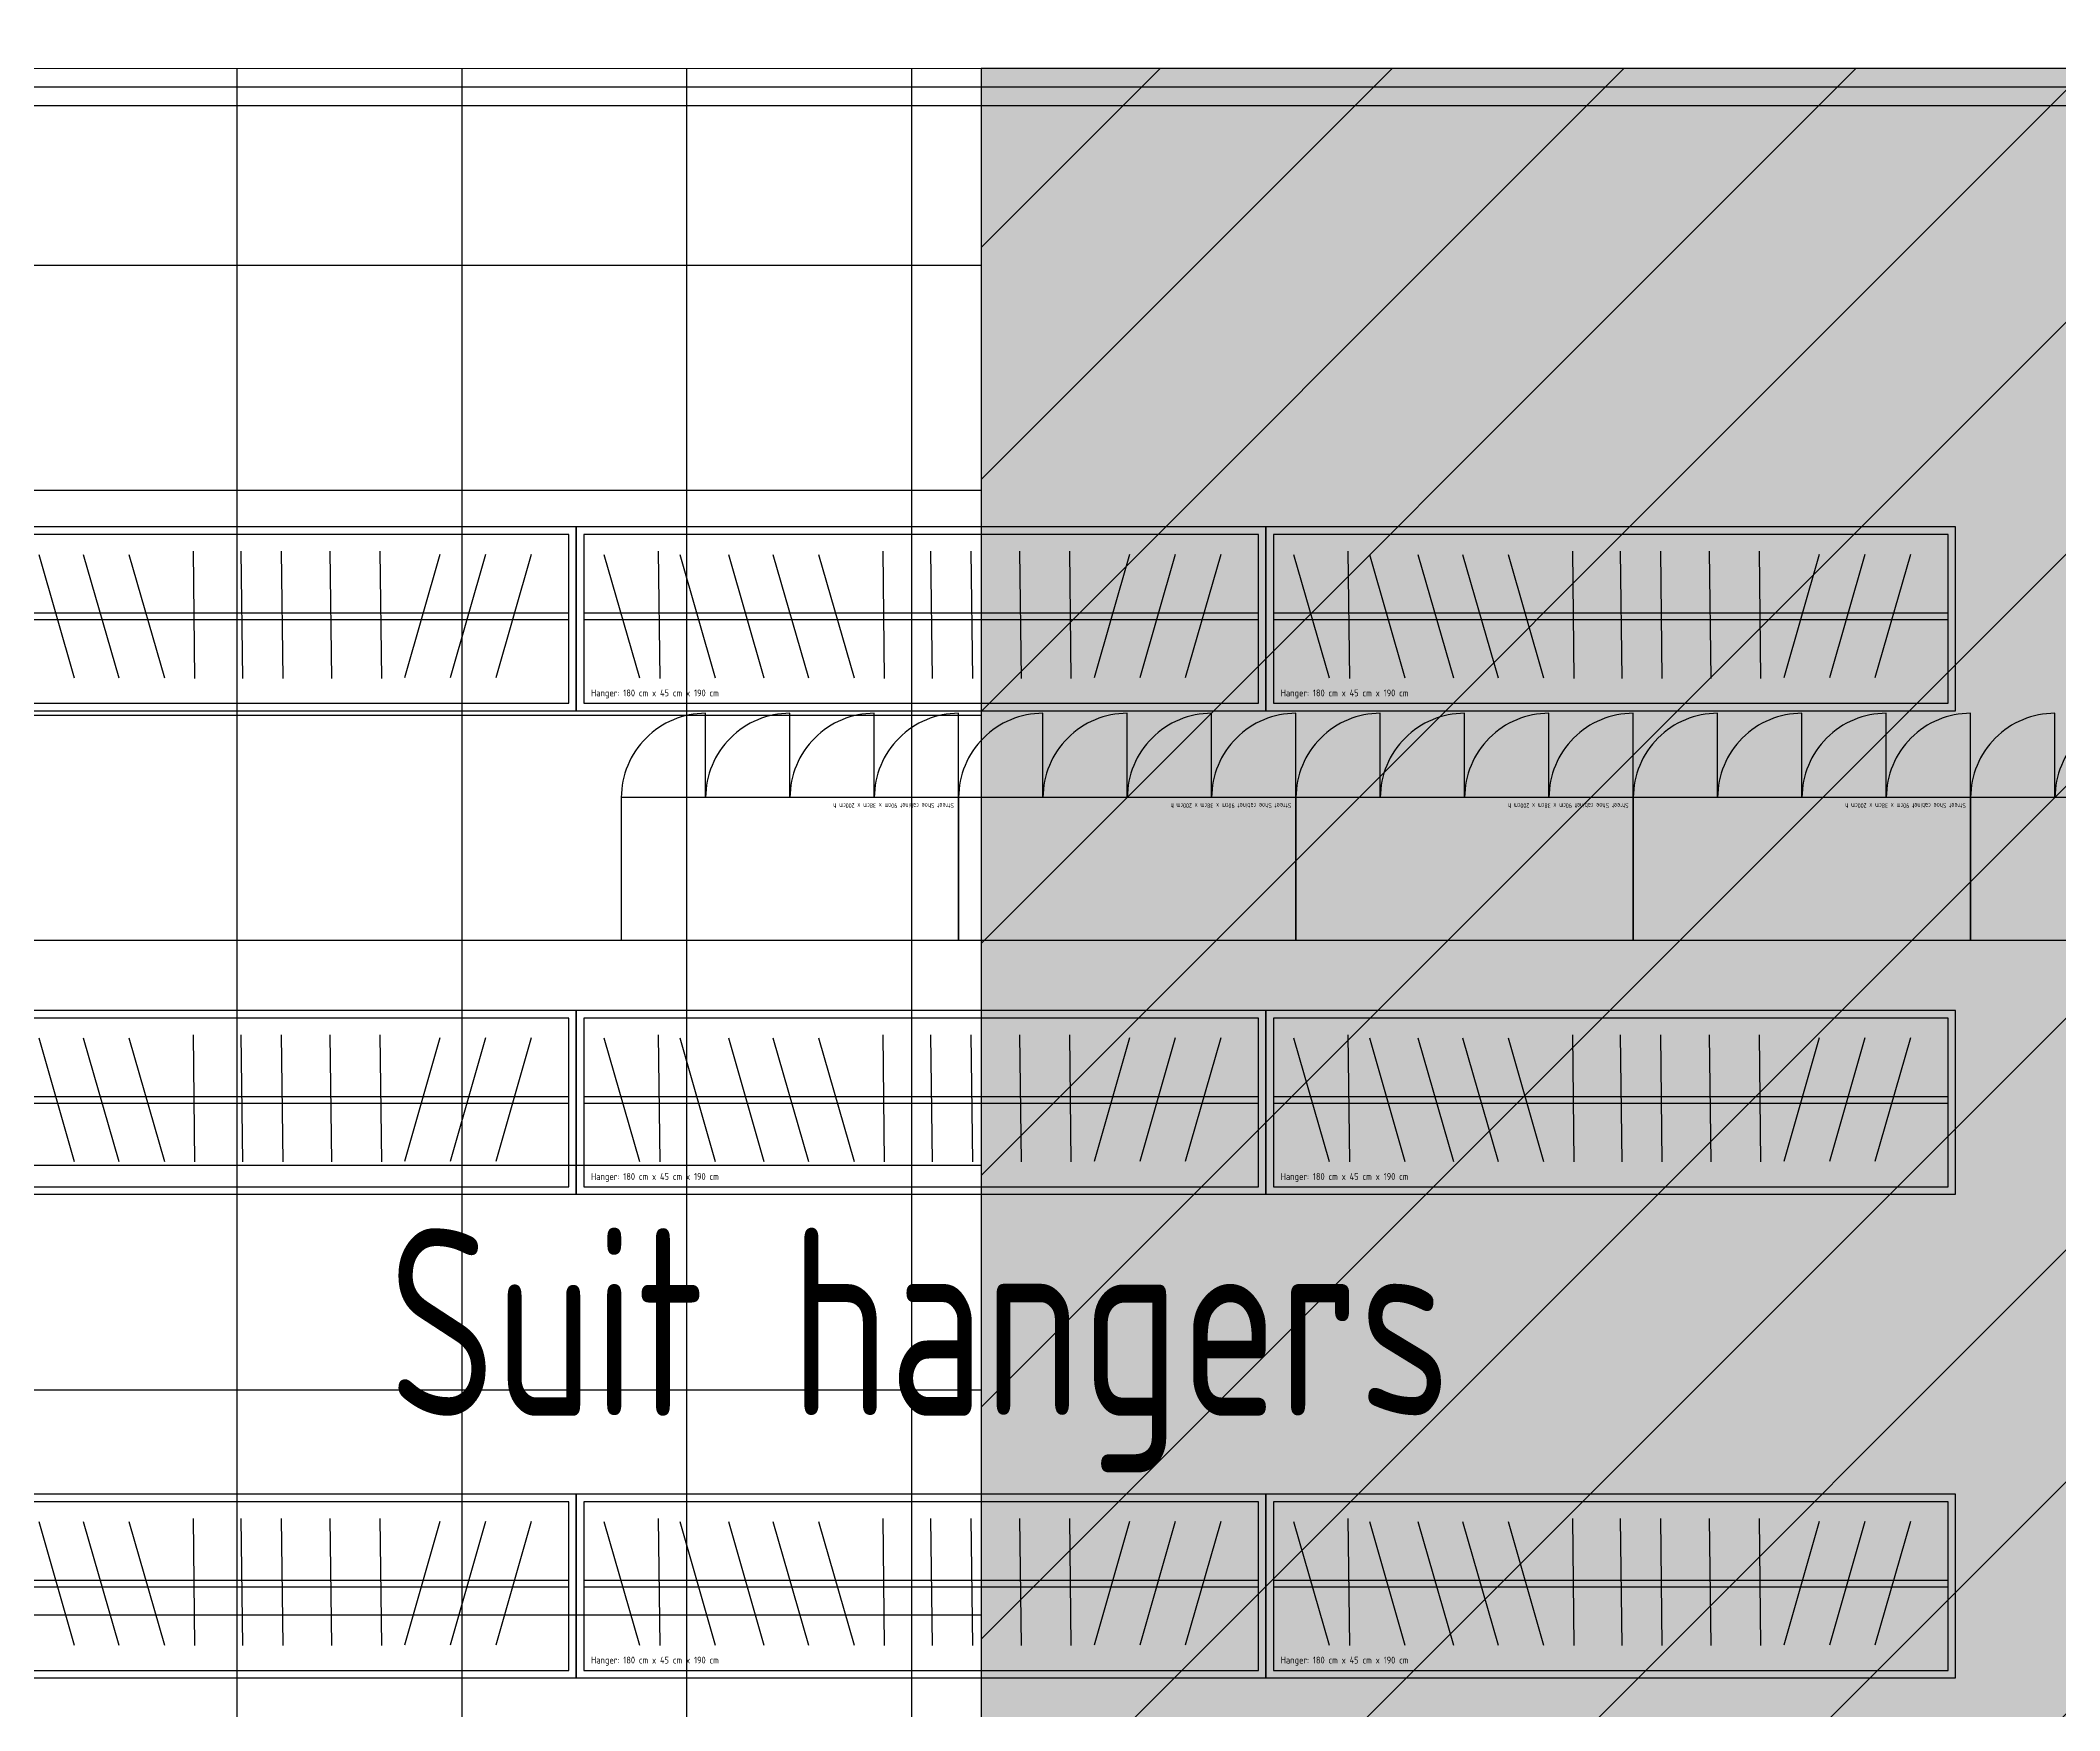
# Model space of a CAD drawing. Extents: x -32000 to 290600, y -96057 to 131250.
# Drawn here: x 252675 to 258062, y 8745 to 13200 of the extents above; entities that cross this region are included whole.
import ezdxf
from ezdxf.enums import TextEntityAlignment as Align

# ---------------------------------------------------------------- set-up
doc = ezdxf.new("R2010")
doc.units = 0
for name, color, linetype in [('H12PL3$0$A-WALL-IN', 252, 'Continuous'), ('XFDP30$0$A-C1-PVC', 9, 'XFDP30$0$ZIGZAG'), ('XFDP30$0$A-CR-TXT', 9, 'Continuous'), ('XFDP30$0$A-W-P1S (50K)', 9, 'Continuous'), ('XFDP30$0$B-Eq pattern (Belong to quotation)', 9, 'Continuous'), ('XFDP30$0$B-Eq pattern (Belong to quotation) (50K)', 9, 'Continuous'), ('XFDR30-200K$0$A-R1_Gown', 9, 'Continuous'), ('XFDR30-50K$0$A-R-Plan_Gown H-90cm', 9, 'Continuous'), ('XFDR30-50K$0$A-R1_Gown', 9, 'Continuous')]:
    doc.layers.add(name, color=color, linetype=linetype)
doc.styles.add('XFDP30$0$AA-TXT', font='isocp.shx', dxfattribs={"width": 0.8, "bigfont": 'china.shx'})
doc.linetypes.add('XFDP30$0$ZIGZAG', pattern='A,0.0001,-0.2,[131,ltypeshp.shx,S=0.2,R=0,X=-0.2,Y=0],-0.4,[131,ltypeshp.shx,S=0.2,R=180,X=0.2,Y=0],-0.2', length=0.8001)
pattern_1 = [(45, (0, 0), (-0.08838834765, 0.08838834765), [])]

# ---------------------------------------------------------------- blocks, each defined once
blk = doc.blocks.new('XFDP30$0$~hanger_180x45x190')
for p, q in [((1820, 470), (20, 470)), ((20, 470), (20, 20)), ((1820, 20), (1820, 470)), ((73.8, 416.9), (168.6, 87.6)), ((223.8, 86.2), (219.5, 425.4)), ((276.3, 416.9), (371.1, 87.6)), ((405.8, 416.9), (500.6, 87.6)), ((524.6, 416.9), (619.4, 87.6)), ((646.3, 416.9), (741.1, 87.6)), ((822.8, 86.2), (818.6, 425.4)), ((950.2, 86.2), (945.9, 425.4)), ((1057.7, 86.2), (1053.5, 425.4)), ((1187.9, 86.2), (1183.6, 425.4)), ((1320.9, 86.2), (1316.6, 425.4)), ((1476.5, 416.9), (1381.7, 87.6)), ((1598.2, 416.9), (1503.4, 87.6)), ((1719.9, 416.9), (1625.1, 87.6)), ((20, 260.6), (1820, 260.6)), ((20, 243.1), (1820, 243.1)), ((20, 20), (1820, 20))]:
    blk.add_line(p, q)
blk.add_lwpolyline([(0, 0), (1840, 0), (1840, 490), (0, 490)], close=True)
at = {"color": 1, "style": 'XFDP30$0$AA-TXT', "width": 0.8}
blk.add_text('Hanger: 180 cm x 45 cm x 190 cm', height=18.2, dxfattribs=at).set_placement((39.5, 38.3))
blk = doc.blocks.new('XFDP30$0$~street shoe cabinet_900x380')
for p, q in [((900, 380), (0, 380)), ((0, 380), (0, 0)), ((900, 0), (900, 380)), ((0, 0), (900, 0)), ((675, 0), (675, -225)), ((0, 0), (0, -225)), ((225, 0), (225, -225)), ((450, 0), (450, -225))]:
    blk.add_line(p, q)
for centre in [(0, 0), (225, 0), (450, 0), (675, 0)]:
    blk.add_arc(centre, 225, 270, 0)
at = {"color": 1, "style": 'XFDP30$0$AA-TXT', "width": 0.8}
blk.add_text('Street Shoe cabinet 90cm x 38cm x 200cm h', height=13, dxfattribs=at).set_placement((12.8, 14.7))
blk = doc.blocks.new('XFDP30')
at = {"layer": 'XFDP30$0$A-C1-PVC', "ltscale": 0.25}
blk.add_line((246916, 10800), (259225, 10800), dxfattribs=at)
at = {"layer": 'XFDP30$0$A-W-P1S (50K)'}
for p, q in [((259325, 13075), (252475, 13075)), ((259375, 13025), (252425, 13025))]:
    blk.add_line(p, q, dxfattribs=at)
at = {"layer": 'XFDP30$0$B-Eq pattern (Belong to quotation)', "rotation": 180}
for p in [(255125, 11180), (256025, 11180), (256925, 11180), (257825, 11180), (258725, 11180)]:
    blk.add_blockref('XFDP30$0$~street shoe cabinet_900x380', p, dxfattribs=at)
at = {"layer": 'XFDP30$0$B-Eq pattern (Belong to quotation) (50K)'}
for p in [(252264.7, 11412), (254104.7, 11412), (255944.7, 11412), (252264.7, 10122), (254104.7, 10122), (255944.7, 10122), (252264.7, 8832), (254104.7, 8832), (255944.7, 8832)]:
    blk.add_blockref('XFDP30$0$~hanger_180x45x190', p, dxfattribs=at)
at = {"layer": 'XFDP30$0$A-CR-TXT', "style": 'XFDP30$0$AA-TXT', "width": 0.8}
blk.add_text('Suit hangers', height=500, dxfattribs=at).set_placement((255021.1, 9531.3), align=Align.CENTER)
blk = doc.blocks.new('H12PL3')
at = {"layer": 'H12PL3$0$A-WALL-IN', "lineweight": 0, "flags": 128}
for points in [[(252525, 13125), (252675, 13125)], [(252675, 13125), (259125, 13125)]]:
    blk.add_lwpolyline(points, dxfattribs=at)
blk.add_blockref('XFDP30', (0, 0))
blk = doc.blocks.new('XFDR30-200K')
at = {"layer": 'XFDR30-200K$0$A-R1_Gown', "transparency": 33554687}
h = blk.add_hatch(dxfattribs=at)
h.set_pattern_fill('ANSI31')
h.set_pattern_definition(pattern_1)
h.paths.add_polyline_path([(263350, 19900), (259275, 19900), (259275, 13125), (255185, 13125), (255185, -2100), (263350, -2100)])
blk = doc.blocks.new('XFDR30-50K')
at = {"layer": 'XFDR30-50K$0$A-R1_Gown', "transparency": 33554687}
h = blk.add_hatch(dxfattribs=at)
h.set_pattern_fill('ANSI31')
h.set_pattern_definition(pattern_1)
h.paths.add_polyline_path([(263350, 19900), (259275, 19900), (259275, 13125), (255185, 13125), (255185, -2100), (263350, -2100)])
at = {"layer": 'XFDR30-50K$0$A-R1_Gown'}
h = blk.add_hatch(dxfattribs=at)
h.set_pattern_fill('ANSI31', color=256, scale=3500, style=0)
h.set_pattern_definition([(45, (0, 0), (-309.3592, 309.3592), [])])
h.paths.add_polyline_path([(263350, 19900), (259275, 19900), (259275, 13125), (255185, 13125), (255185, -2100), (263350, -2100)])
at = {"layer": 'XFDR30-50K$0$A-R-Plan_Gown H-90cm'}
for p, q in [((253200, -2100), (253200, 13125)), ((253800, -2100), (253800, 13125)), ((254400, -2100), (254400, 13125)), ((255000, -2100), (255000, 13125)), ((243300, 12600), (255185, 12600)), ((243300, 12000), (255185, 12000)), ((243300, 11400), (255185, 11400)), ((243300, 10800), (255185, 10800)), ((243300, 10200), (255185, 10200)), ((243300, 9600), (255185, 9600)), ((243300, 9000), (255185, 9000))]:
    blk.add_line(p, q, dxfattribs=at)
at = {"layer": 'XFDR30-50K$0$A-R1_Gown'}
blk.add_lwpolyline([(263350, 19900), (259275, 19900), (259275, 13125), (255185, 13125), (255185, -2100), (263350, -2100)], close=True, dxfattribs=at)

msp = doc.modelspace()

# ---------------------------------------------------------------- block references
for name in ['H12PL3', 'XFDR30-200K', 'XFDR30-50K']:
    msp.add_blockref(name, (0, 0))

doc.saveas('drawing.dxf')
